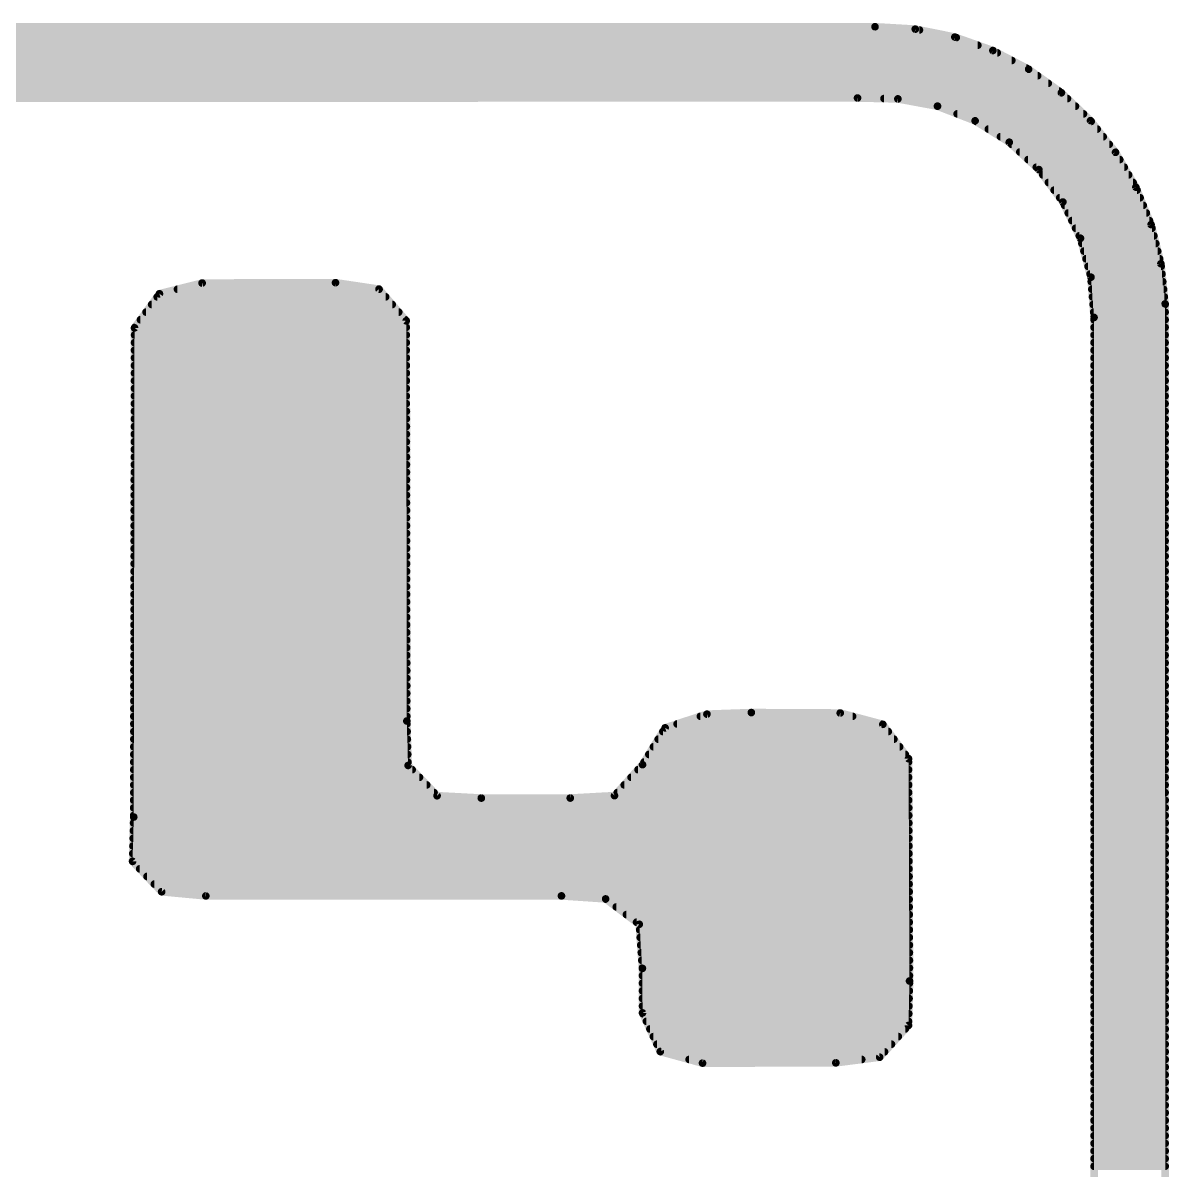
# Model space of a CAD drawing. Extents: x 37.9 to 63.7, y 29.1 to 56.
# Drawn here: x 44.222 to 45.725, y 50.555 to 52.059 of the extents above; entities that cross this region are included whole.
import ezdxf

# ---------------------------------------------------------------- set-up
doc = ezdxf.new("R2010")
doc.units = 0
doc.layers.add('21', color=251, linetype='CONTINUOUS')

msp = doc.modelspace()

# ---------------------------------------------------------------- linework, layer by layer
at = {"layer": '21', "const_width": 0.01}
for points in [[(43.0489, 52.05), (45.3977, 52.05)], [(45.3394, 52.0542), (43.1147, 52.0542)], [(45.3922, 52.0511), (45.3394, 52.0542)], [(45.4441, 52.0407), (45.3922, 52.0511)], [(45.494, 52.023), (45.4441, 52.0407)], [(42.9689, 52.03), (45.4743, 52.03)], [(42.9998, 52.04), (45.446, 52.04)], [(42.9451, 52.02), (45.4998, 52.02)], [(45.5409, 51.9985), (45.494, 52.023)], [(42.9062, 52), (45.5381, 52)], [(42.9246, 52.01), (45.5189, 52.01)], [(45.5839, 51.9677), (45.5409, 51.9985)], [(42.8914, 51.99), (45.5528, 51.99)], [(42.8633, 51.97), (45.5807, 51.97)], [(42.8766, 51.98), (45.5667, 51.98)], [(45.6222, 51.9311), (45.5839, 51.9677)], [(43.0917, 51.9606), (45.3165, 51.9608)], [(45.3165, 51.9608), (45.3694, 51.9596)], [(45.3512, 51.96), (45.5919, 51.96)], [(45.3694, 51.9596), (45.4214, 51.95)], [(45.4214, 51.95), (45.4707, 51.9309)], [(45.4215, 51.95), (45.6024, 51.95)], [(45.4472, 51.94), (45.6129, 51.94)], [(45.4707, 51.9309), (45.5155, 51.9028)], [(45.4721, 51.93), (45.623, 51.93)], [(45.655, 51.8895), (45.6222, 51.9311)], [(45.4881, 51.92), (45.6309, 51.92)], [(45.504, 51.91), (45.6388, 51.91)], [(45.5155, 51.9028), (45.5544, 51.8669)], [(45.5186, 51.9), (45.6467, 51.9)], [(45.5294, 51.89), (45.6546, 51.89)], [(45.5402, 51.88), (45.6605, 51.88)], [(45.6816, 51.8438), (45.655, 51.8895)], [(45.551, 51.87), (45.6664, 51.87)], [(45.5544, 51.8669), (45.5859, 51.8244)], [(45.5595, 51.86), (45.6722, 51.86)], [(45.5669, 51.85), (45.678, 51.85)], [(45.5744, 51.84), (45.6832, 51.84)], [(45.5818, 51.83), (45.6872, 51.83)], [(45.7016, 51.7948), (45.6816, 51.8438)], [(45.5859, 51.8244), (45.6089, 51.7768)], [(45.5881, 51.82), (45.6913, 51.82)], [(45.5929, 51.81), (45.6954, 51.81)], [(45.5977, 51.8), (45.6995, 51.8)], [(45.6026, 51.79), (45.7028, 51.79)], [(45.7145, 51.7435), (45.7016, 51.7948)], [(45.6074, 51.78), (45.7053, 51.78)], [(45.6089, 51.7768), (45.6227, 51.7258)], [(45.6108, 51.77), (45.7078, 51.77)], [(45.6135, 51.76), (45.7103, 51.76)], [(45.6162, 51.75), (45.7128, 51.75)], [(45.6189, 51.74), (45.7148, 51.74)], [(45.72, 51.6908), (45.7145, 51.7435)], [(45.6216, 51.73), (45.7159, 51.73)], [(45.6227, 51.7258), (45.6268, 51.673)], [(44.4566, 51.7181), (44.4007, 51.7041)], [(44.4243, 51.71), (44.6888, 51.71)], [(44.6316, 51.7186), (44.4566, 51.7181)], [(44.6887, 51.7101), (44.6316, 51.7186)], [(44.7244, 51.6686), (44.6887, 51.7101)], [(45.6231, 51.72), (45.7169, 51.72)], [(45.6239, 51.71), (45.718, 51.71)], [(44.4007, 51.7041), (44.368, 51.6594)], [(44.3977, 51.7), (44.6974, 51.7)], [(45.6247, 51.7), (45.719, 51.7)], [(44.3831, 51.68), (44.7146, 51.68)], [(44.3904, 51.69), (44.706, 51.69)], [(45.6255, 51.69), (45.72, 51.69)], [(45.6263, 51.68), (45.72, 51.68)], [(45.7202, 49.4131), (45.72, 51.6908)], [(44.3757, 51.67), (44.7232, 51.67)], [(44.7252, 51.1438), (44.7244, 51.6686)], [(45.6268, 51.673), (45.6268, 49.4483)], [(45.6268, 51.67), (45.72, 51.67)], [(44.368, 51.6594), (44.3669, 51.0179)], [(44.368, 51.65), (44.7244, 51.65)], [(44.3684, 51.66), (44.7244, 51.66)], [(45.6268, 51.66), (45.72, 51.66)], [(45.6268, 51.65), (45.72, 51.65)], [(44.3679, 51.64), (44.7244, 51.64)], [(45.6268, 51.64), (45.72, 51.64)], [(44.3679, 51.63), (44.7244, 51.63)], [(44.3679, 51.62), (44.7245, 51.62)], [(45.6268, 51.63), (45.72, 51.63)], [(45.6268, 51.62), (45.72, 51.62)], [(44.3679, 51.61), (44.7245, 51.61)], [(45.6268, 51.61), (45.72, 51.61)], [(44.3679, 51.6), (44.7245, 51.6)], [(44.3679, 51.59), (44.7245, 51.59)], [(45.6268, 51.6), (45.72, 51.6)], [(45.6268, 51.59), (45.72, 51.59)], [(44.3678, 51.58), (44.7245, 51.58)], [(45.6268, 51.58), (45.72, 51.58)], [(44.3678, 51.57), (44.7245, 51.57)], [(44.3678, 51.56), (44.7245, 51.56)], [(45.6268, 51.57), (45.72, 51.57)], [(45.6268, 51.56), (45.72, 51.56)], [(44.3678, 51.55), (44.7246, 51.55)], [(45.6268, 51.55), (45.72, 51.55)], [(44.3678, 51.54), (44.7246, 51.54)], [(44.3678, 51.53), (44.7246, 51.53)], [(45.6268, 51.54), (45.72, 51.54)], [(45.6268, 51.53), (45.72, 51.53)], [(44.3677, 51.52), (44.7246, 51.52)], [(45.6268, 51.52), (45.72, 51.52)], [(44.3677, 51.51), (44.7246, 51.51)], [(44.3677, 51.5), (44.7246, 51.5)], [(45.6268, 51.51), (45.72, 51.51)], [(45.6268, 51.5), (45.72, 51.5)], [(44.3677, 51.49), (44.7247, 51.49)], [(45.6268, 51.49), (45.72, 51.49)], [(44.3677, 51.48), (44.7247, 51.48)], [(44.3677, 51.47), (44.7247, 51.47)], [(45.6268, 51.48), (45.72, 51.48)], [(45.6268, 51.47), (45.72, 51.47)], [(44.3676, 51.46), (44.7247, 51.46)], [(45.6268, 51.46), (45.72, 51.46)], [(44.3676, 51.45), (44.7247, 51.45)], [(44.3676, 51.44), (44.7247, 51.44)], [(45.6268, 51.45), (45.72, 51.45)], [(45.6268, 51.44), (45.72, 51.44)], [(44.3676, 51.43), (44.7247, 51.43)], [(45.6268, 51.43), (45.72, 51.43)], [(44.3676, 51.42), (44.7248, 51.42)], [(44.3676, 51.41), (44.7248, 51.41)], [(45.6268, 51.42), (45.72, 51.42)], [(45.6268, 51.41), (45.72, 51.41)], [(44.3675, 51.4), (44.7248, 51.4)], [(45.6268, 51.4), (45.72, 51.4)], [(44.3675, 51.39), (44.7248, 51.39)], [(44.3675, 51.38), (44.7248, 51.38)], [(45.6268, 51.39), (45.72, 51.39)], [(45.6268, 51.38), (45.72, 51.38)], [(44.3675, 51.37), (44.7248, 51.37)], [(45.6268, 51.37), (45.72, 51.37)], [(44.3675, 51.36), (44.7248, 51.36)], [(44.3675, 51.35), (44.7249, 51.35)], [(45.6268, 51.36), (45.72, 51.36)], [(45.6268, 51.35), (45.72, 51.35)], [(44.3674, 51.34), (44.7249, 51.34)], [(45.6268, 51.34), (45.72, 51.34)], [(44.3674, 51.33), (44.7249, 51.33)], [(44.3674, 51.32), (44.7249, 51.32)], [(45.6268, 51.33), (45.72, 51.33)], [(45.6268, 51.32), (45.72, 51.32)], [(44.3674, 51.31), (44.7249, 51.31)], [(45.6268, 51.31), (45.72, 51.31)], [(44.3674, 51.3), (44.7249, 51.3)], [(44.3674, 51.29), (44.7249, 51.29)], [(45.6268, 51.3), (45.72, 51.3)], [(45.6268, 51.29), (45.72, 51.29)], [(44.3673, 51.28), (44.725, 51.28)], [(45.6268, 51.28), (45.72, 51.28)], [(44.3673, 51.27), (44.725, 51.27)], [(44.3673, 51.26), (44.725, 51.26)], [(45.6268, 51.27), (45.72, 51.27)], [(45.6268, 51.26), (45.72, 51.26)], [(44.3673, 51.25), (44.725, 51.25)], [(45.6268, 51.25), (45.72, 51.25)], [(44.3673, 51.24), (44.725, 51.24)], [(44.3673, 51.23), (44.725, 51.23)], [(45.6268, 51.24), (45.72, 51.24)], [(45.6268, 51.23), (45.72, 51.23)], [(44.3672, 51.22), (44.7251, 51.22)], [(45.6268, 51.22), (45.72, 51.22)], [(44.3672, 51.21), (44.7251, 51.21)], [(44.3672, 51.2), (44.7251, 51.2)], [(45.6268, 51.21), (45.72, 51.21)], [(45.6268, 51.2), (45.72, 51.2)], [(44.3672, 51.19), (44.7251, 51.19)], [(45.6268, 51.19), (45.72, 51.19)], [(44.3672, 51.18), (44.7251, 51.18)], [(44.3672, 51.17), (44.7251, 51.17)], [(45.6268, 51.18), (45.72, 51.18)], [(45.6268, 51.17), (45.72, 51.17)], [(44.3671, 51.16), (44.7251, 51.16)], [(45.1772, 51.1549), (45.1189, 51.1528)], [(45.2938, 51.1543), (45.1772, 51.1549)], [(45.3497, 51.1394), (45.2938, 51.1543)], [(45.6268, 51.16), (45.72, 51.16)], [(44.3671, 51.15), (44.7252, 51.15)], [(44.3671, 51.14), (44.7253, 51.14)], [(44.7269, 51.0856), (44.7252, 51.1438)], [(45.1189, 51.1528), (45.0641, 51.1349)], [(45.0798, 51.14), (45.3475, 51.14)], [(45.1103, 51.15), (45.31, 51.15)], [(45.3834, 51.0944), (45.3497, 51.1394)], [(45.6268, 51.15), (45.72, 51.15)], [(45.6268, 51.14), (45.72, 51.14)], [(44.3671, 51.13), (44.7256, 51.13)], [(45.0641, 51.1349), (45.0344, 51.0866)], [(45.0611, 51.13), (45.3568, 51.13)], [(45.6268, 51.13), (45.72, 51.13)], [(44.367, 51.11), (44.7262, 51.11)], [(44.3671, 51.12), (44.7259, 51.12)], [(45.0488, 51.11), (45.3717, 51.11)], [(45.055, 51.12), (45.3642, 51.12)], [(45.6268, 51.12), (45.72, 51.12)], [(45.6268, 51.11), (45.72, 51.11)], [(44.367, 51.1), (44.7264, 51.1)], [(45.0427, 51.1), (45.3792, 51.1)], [(45.3847, 50.8029), (45.3834, 51.0944)], [(45.6268, 51.1), (45.72, 51.1)], [(44.367, 51.09), (44.7267, 51.09)], [(44.367, 51.08), (44.7322, 51.08)], [(44.7649, 51.0459), (44.7269, 51.0856)], [(45.0344, 51.0866), (44.9977, 51.046)], [(45.0285, 51.08), (45.3835, 51.08)], [(45.0365, 51.09), (45.3834, 51.09)], [(45.6268, 51.09), (45.72, 51.09)], [(45.6268, 51.08), (45.72, 51.08)], [(44.367, 51.07), (44.7418, 51.07)], [(45.0194, 51.07), (45.3835, 51.07)], [(45.6268, 51.07), (45.72, 51.07)], [(44.367, 51.06), (44.7513, 51.06)], [(44.367, 51.05), (44.7609, 51.05)], [(45.0013, 51.05), (45.3836, 51.05)], [(45.0104, 51.06), (45.3836, 51.06)], [(45.6268, 51.06), (45.72, 51.06)], [(45.6268, 51.05), (45.72, 51.05)], [(44.3669, 51.04), (45.3836, 51.04)], [(44.8229, 51.0428), (44.7649, 51.0459)], [(44.9396, 51.0428), (44.8229, 51.0428)], [(44.9977, 51.046), (44.9396, 51.0428)], [(45.6268, 51.04), (45.7201, 51.04)], [(44.3669, 51.0179), (44.3654, 50.9597)], [(44.3669, 51.03), (45.3837, 51.03)], [(44.3669, 51.02), (45.3837, 51.02)], [(45.6268, 51.03), (45.7201, 51.03)], [(45.6268, 51.02), (45.7201, 51.02)], [(44.3667, 51.01), (45.3838, 51.01)], [(45.6268, 51.01), (45.7201, 51.01)], [(44.3662, 50.99), (45.3839, 50.99)], [(44.3664, 51), (45.3838, 51)], [(45.6268, 51), (45.7201, 51)], [(45.6268, 50.99), (45.7201, 50.99)], [(44.3659, 50.98), (45.3839, 50.98)], [(45.6268, 50.98), (45.7201, 50.98)], [(44.3654, 50.96), (45.384, 50.96)], [(44.3654, 50.9597), (44.4036, 50.9199)], [(44.3657, 50.97), (45.3839, 50.97)], [(45.6268, 50.97), (45.7201, 50.97)], [(45.6268, 50.96), (45.7201, 50.96)], [(44.3747, 50.95), (45.384, 50.95)], [(45.6268, 50.95), (45.7201, 50.95)], [(44.3843, 50.94), (45.3841, 50.94)], [(44.3939, 50.93), (45.3841, 50.93)], [(45.6268, 50.94), (45.7201, 50.94)], [(45.6268, 50.93), (45.7201, 50.93)], [(44.4035, 50.92), (45.3842, 50.92)], [(44.4036, 50.9199), (44.4615, 50.9145)], [(44.4615, 50.9145), (44.9281, 50.9145)], [(44.9281, 50.9145), (44.986, 50.9106)], [(45.6268, 50.92), (45.7201, 50.92)], [(44.986, 50.9106), (45.0301, 50.8773)], [(44.9868, 50.91), (45.3842, 50.91)], [(45, 50.9), (45.3842, 50.9)], [(45.6268, 50.91), (45.7201, 50.91)], [(45.6268, 50.9), (45.7201, 50.9)], [(45.0133, 50.89), (45.3843, 50.89)], [(45.6268, 50.89), (45.7201, 50.89)], [(45.0266, 50.88), (45.3843, 50.88)], [(45.0301, 50.8773), (45.0343, 50.8194)], [(45.0307, 50.87), (45.3844, 50.87)], [(45.6268, 50.88), (45.7201, 50.88)], [(45.6268, 50.87), (45.7201, 50.87)], [(45.0314, 50.86), (45.3844, 50.86)], [(45.6268, 50.86), (45.7201, 50.86)], [(45.0321, 50.85), (45.3845, 50.85)], [(45.0328, 50.84), (45.3845, 50.84)], [(45.6268, 50.85), (45.7201, 50.85)], [(45.6268, 50.84), (45.7201, 50.84)], [(45.0335, 50.83), (45.3846, 50.83)], [(45.6268, 50.83), (45.7201, 50.83)], [(45.0342, 50.82), (45.3846, 50.82)], [(45.0343, 50.8194), (45.0344, 50.7611)], [(45.0343, 50.81), (45.3846, 50.81)], [(45.6268, 50.82), (45.7201, 50.82)], [(45.6268, 50.81), (45.7201, 50.81)], [(45.0343, 50.8), (45.3846, 50.8)], [(45.3833, 50.7446), (45.3847, 50.8029)], [(45.6268, 50.8), (45.7201, 50.8)], [(45.0343, 50.79), (45.3844, 50.79)], [(45.0343, 50.78), (45.3841, 50.78)], [(45.6268, 50.79), (45.7201, 50.79)], [(45.6268, 50.78), (45.7201, 50.78)], [(45.0344, 50.77), (45.3839, 50.77)], [(45.6268, 50.77), (45.7201, 50.77)], [(45.0344, 50.7611), (45.0577, 50.7104)], [(45.0349, 50.76), (45.3837, 50.76)], [(45.0395, 50.75), (45.3834, 50.75)], [(45.6268, 50.76), (45.7201, 50.76)], [(45.6268, 50.75), (45.7201, 50.75)], [(45.0441, 50.74), (45.3791, 50.74)], [(45.3455, 50.703), (45.3833, 50.7446)], [(45.6268, 50.74), (45.7201, 50.74)], [(45.0487, 50.73), (45.37, 50.73)], [(45.0533, 50.72), (45.361, 50.72)], [(45.6268, 50.73), (45.7201, 50.73)], [(45.6268, 50.72), (45.7201, 50.72)], [(45.0577, 50.7104), (45.1131, 50.6952)], [(45.0592, 50.71), (45.3519, 50.71)], [(45.288, 50.6956), (45.3455, 50.703)], [(45.6268, 50.71), (45.7201, 50.71)], [(45.0956, 50.7), (45.322, 50.7)], [(45.1131, 50.6952), (45.288, 50.6956)], [(45.6268, 50.7), (45.7201, 50.7)], [(45.6268, 50.69), (45.7201, 50.69)], [(45.6268, 50.68), (45.7201, 50.68)], [(45.6268, 50.67), (45.7201, 50.67)], [(45.6268, 50.66), (45.7201, 50.66)], [(45.6268, 50.65), (45.7201, 50.65)], [(45.6268, 50.64), (45.7201, 50.64)], [(45.6268, 50.63), (45.7201, 50.63)], [(45.6268, 50.62), (45.7201, 50.62)], [(45.6268, 50.61), (45.7201, 50.61)], [(45.6268, 50.6), (45.7201, 50.6)], [(45.6268, 50.59), (45.7201, 50.59)], [(45.6268, 50.58), (45.7201, 50.58)], [(45.6268, 50.57), (45.7201, 50.57)], [(45.6268, 50.56), (45.7201, 50.56)]]:
    msp.add_lwpolyline(points, dxfattribs=at)
at = {"layer": '21', "const_width": 0.005}
for points in [[(45.3396, 52.0567, 1), (45.3393, 52.0517)], [(45.3394, 52.0517, 1), (45.3394, 52.0567)], [(45.3927, 52.0536, 1), (45.3918, 52.0486)], [(45.3921, 52.0486, 1), (45.3924, 52.0536)], [(45.3977, 52.0475, 1), (45.3977, 52.0525)], [(45.445, 52.043, 1), (45.4433, 52.0383)], [(45.4436, 52.0382, 1), (45.4446, 52.0431)], [(45.446, 52.0375, 1), (45.446, 52.0425)], [(45.4743, 52.0275, 1), (45.4743, 52.0325)], [(45.4952, 52.0252, 1), (45.4929, 52.0208)], [(45.4932, 52.0207, 1), (45.4949, 52.0254)], [(45.4998, 52.0175, 1), (45.4998, 52.0225)], [(45.5189, 52.0075, 1), (45.5189, 52.0125)], [(45.5381, 51.9975, 1), (45.5381, 52.0025)], [(45.5424, 52.0005, 1), (45.5395, 51.9965)], [(45.5398, 51.9963, 1), (45.5421, 52.0007)], [(45.5528, 51.9875, 1), (45.5528, 51.9925)], [(45.5667, 51.9775, 1), (45.5667, 51.9825)], [(45.5807, 51.9675, 1), (45.5807, 51.9725)], [(45.5857, 51.9695, 1), (45.5822, 51.9658)], [(45.5825, 51.9656, 1), (45.5854, 51.9697)], [(45.3165, 51.9633, 1), (45.3164, 51.9583)], [(45.3165, 51.9583, 1), (45.3165, 51.9633)], [(45.3512, 51.9625, 1), (45.3512, 51.9575)], [(45.3699, 51.9621, 1), (45.369, 51.9571)], [(45.3694, 51.9571, 1), (45.3695, 51.9621)], [(45.5919, 51.9575, 1), (45.5919, 51.9625)], [(45.4223, 51.9524, 1), (45.4205, 51.9477)], [(45.4215, 51.9525, 1), (45.4215, 51.9475)], [(45.421, 51.9476, 1), (45.4219, 51.9525)], [(45.4472, 51.9425, 1), (45.4472, 51.9375)], [(45.6024, 51.9475, 1), (45.6024, 51.9525)], [(45.6129, 51.9375, 1), (45.6129, 51.9425)], [(45.4721, 51.933, 1), (45.4694, 51.9287)], [(45.4721, 51.9325, 1), (45.4721, 51.9275)], [(45.4698, 51.9285, 1), (45.4716, 51.9332)], [(45.6242, 51.9326, 1), (45.6202, 51.9295)], [(45.6205, 51.9293, 1), (45.6239, 51.9329)], [(45.623, 51.9275, 1), (45.623, 51.9325)], [(45.4881, 51.9225, 1), (45.4881, 51.9175)], [(45.504, 51.9125, 1), (45.504, 51.9075)], [(45.6309, 51.9175, 1), (45.6309, 51.9225)], [(45.6388, 51.9075, 1), (45.6388, 51.9125)], [(45.5172, 51.9046, 1), (45.5138, 51.901)], [(45.5142, 51.9007, 1), (45.5169, 51.9049)], [(45.5186, 51.9025, 1), (45.5186, 51.8975)], [(45.6467, 51.8975, 1), (45.6467, 51.9025)], [(45.5294, 51.8925, 1), (45.5294, 51.8875)], [(45.5402, 51.8825, 1), (45.5402, 51.8775)], [(45.6571, 51.8908, 1), (45.6528, 51.8883)], [(45.653, 51.888, 1), (45.6569, 51.8911)], [(45.6546, 51.8875, 1), (45.6546, 51.8925)], [(45.6605, 51.8775, 1), (45.6605, 51.8825)], [(45.551, 51.8725, 1), (45.551, 51.8675)], [(45.5564, 51.8684, 1), (45.5524, 51.8654)], [(45.5527, 51.8651, 1), (45.5561, 51.8687)], [(45.5595, 51.8625, 1), (45.5595, 51.8575)], [(45.6664, 51.8675, 1), (45.6664, 51.8725)], [(45.6722, 51.8575, 1), (45.6722, 51.8625)], [(45.5669, 51.8525, 1), (45.5669, 51.8475)], [(45.678, 51.8475, 1), (45.678, 51.8525)], [(45.5744, 51.8425, 1), (45.5744, 51.8375)], [(45.5818, 51.8325, 1), (45.5818, 51.8275)], [(45.6839, 51.8448, 1), (45.6793, 51.8429)], [(45.6795, 51.8426, 1), (45.6838, 51.8451)], [(45.6832, 51.8375, 1), (45.6832, 51.8425)], [(45.6872, 51.8275, 1), (45.6872, 51.8325)], [(45.5882, 51.8255, 1), (45.5837, 51.8234)], [(45.5839, 51.823, 1), (45.5879, 51.8259)], [(45.5881, 51.8225, 1), (45.5881, 51.8175)], [(45.6913, 51.8175, 1), (45.6913, 51.8225)], [(45.5929, 51.8125, 1), (45.5929, 51.8075)], [(45.5977, 51.8025, 1), (45.5977, 51.7975)], [(45.6954, 51.8075, 1), (45.6954, 51.8125)], [(45.6995, 51.7975, 1), (45.6995, 51.8025)], [(45.6026, 51.7925, 1), (45.6026, 51.7875)], [(45.704, 51.7954, 1), (45.6992, 51.7942)], [(45.6993, 51.7939, 1), (45.7039, 51.7957)], [(45.7028, 51.7875, 1), (45.7028, 51.7925)], [(45.6074, 51.7825, 1), (45.6074, 51.7775)], [(45.6114, 51.7775, 1), (45.6065, 51.7762)], [(45.6067, 51.7757, 1), (45.6112, 51.7779)], [(45.6108, 51.7725, 1), (45.6108, 51.7675)], [(45.7053, 51.7775, 1), (45.7053, 51.7825)], [(45.7078, 51.7675, 1), (45.7078, 51.7725)], [(45.6135, 51.7625, 1), (45.6135, 51.7575)], [(45.7103, 51.7575, 1), (45.7103, 51.7625)], [(45.6162, 51.7525, 1), (45.6162, 51.7475)], [(45.6189, 51.7425, 1), (45.6189, 51.7375)], [(45.7169, 51.7437, 1), (45.712, 51.7432)], [(45.712, 51.7429, 1), (45.7169, 51.7441)], [(45.7128, 51.7475, 1), (45.7128, 51.7525)], [(45.7148, 51.7375, 1), (45.7148, 51.7425)], [(45.6216, 51.7325, 1), (45.6216, 51.7275)], [(45.6252, 51.726, 1), (45.6202, 51.7256)], [(45.7159, 51.7275, 1), (45.7159, 51.7325)], [(44.4243, 51.7125, 1), (44.4243, 51.7075)], [(44.4566, 51.7206, 1), (44.4566, 51.7156)], [(44.4573, 51.7157, 1), (44.456, 51.7206)], [(44.632, 51.721, 1), (44.6312, 51.7161)], [(44.6316, 51.7161, 1), (44.6316, 51.7211)], [(44.6906, 51.7118, 1), (44.6868, 51.7085)], [(44.6883, 51.7077, 1), (44.6891, 51.7126)], [(44.6888, 51.7075, 1), (44.6888, 51.7125)], [(45.6203, 51.7251, 1), (45.6251, 51.7264)], [(45.6231, 51.7225, 1), (45.6231, 51.7175)], [(45.6239, 51.7125, 1), (45.6239, 51.7075)], [(45.7169, 51.7175, 1), (45.7169, 51.7225)], [(45.718, 51.7075, 1), (45.718, 51.7125)], [(44.3977, 51.7025, 1), (44.3977, 51.6975)], [(44.4, 51.7065, 1), (44.4013, 51.7016)], [(44.4027, 51.7026, 1), (44.3986, 51.7055)], [(44.6974, 51.6975, 1), (44.6974, 51.7025)], [(45.6247, 51.7025, 1), (45.6247, 51.6975)], [(45.719, 51.6975, 1), (45.719, 51.7025)], [(44.3831, 51.6825, 1), (44.3831, 51.6775)], [(44.3904, 51.6925, 1), (44.3904, 51.6875)], [(44.706, 51.6875, 1), (44.706, 51.6925)], [(44.7146, 51.6775, 1), (44.7146, 51.6825)], [(45.6255, 51.6925, 1), (45.6255, 51.6875)], [(45.6263, 51.6825, 1), (45.6263, 51.6775)], [(45.7225, 51.6908, 1), (45.7175, 51.6908)], [(45.7175, 51.6906, 1), (45.7225, 51.6911)], [(45.72, 51.6875, 1), (45.72, 51.6925)], [(45.72, 51.6775, 1), (45.72, 51.6825)], [(44.3757, 51.6725, 1), (44.3757, 51.6675)], [(44.7269, 51.6686, 1), (44.7219, 51.6686)], [(44.7225, 51.667, 1), (44.7263, 51.6703)], [(44.7232, 51.6675, 1), (44.7232, 51.6725)], [(45.6293, 51.673, 1), (45.6243, 51.673)], [(45.6243, 51.6728, 1), (45.6293, 51.6732)], [(45.6268, 51.6725, 1), (45.6268, 51.6675)], [(45.72, 51.6675, 1), (45.72, 51.6725)], [(44.3659, 51.6608, 1), (44.37, 51.6579)], [(44.3705, 51.6594, 1), (44.3655, 51.6594)], [(44.368, 51.6525, 1), (44.368, 51.6475)], [(44.3684, 51.6625, 1), (44.3684, 51.6575)], [(44.7244, 51.6575, 1), (44.7244, 51.6625)], [(44.7244, 51.6475, 1), (44.7244, 51.6525)], [(45.6268, 51.6625, 1), (45.6268, 51.6575)], [(45.6268, 51.6525, 1), (45.6268, 51.6475)], [(45.72, 51.6575, 1), (45.72, 51.6625)], [(45.72, 51.6475, 1), (45.72, 51.6525)], [(44.3679, 51.6425, 1), (44.3679, 51.6375)], [(44.7244, 51.6375, 1), (44.7244, 51.6425)], [(45.6268, 51.6425, 1), (45.6268, 51.6375)], [(45.72, 51.6375, 1), (45.72, 51.6425)], [(44.3679, 51.6325, 1), (44.3679, 51.6275)], [(44.3679, 51.6225, 1), (44.3679, 51.6175)], [(44.7244, 51.6275, 1), (44.7244, 51.6325)], [(44.7245, 51.6175, 1), (44.7245, 51.6225)], [(45.6268, 51.6325, 1), (45.6268, 51.6275)], [(45.6268, 51.6225, 1), (45.6268, 51.6175)], [(45.72, 51.6275, 1), (45.72, 51.6325)], [(45.72, 51.6175, 1), (45.72, 51.6225)], [(44.3679, 51.6125, 1), (44.3679, 51.6075)], [(44.7245, 51.6075, 1), (44.7245, 51.6125)], [(45.6268, 51.6125, 1), (45.6268, 51.6075)], [(45.72, 51.6075, 1), (45.72, 51.6125)], [(44.3679, 51.6025, 1), (44.3679, 51.5975)], [(44.3679, 51.5925, 1), (44.3679, 51.5875)], [(44.7245, 51.5975, 1), (44.7245, 51.6025)], [(44.7245, 51.5875, 1), (44.7245, 51.5925)], [(45.6268, 51.6025, 1), (45.6268, 51.5975)], [(45.6268, 51.5925, 1), (45.6268, 51.5875)], [(45.72, 51.5975, 1), (45.72, 51.6025)], [(45.72, 51.5875, 1), (45.72, 51.5925)], [(44.3678, 51.5825, 1), (44.3678, 51.5775)], [(44.7245, 51.5775, 1), (44.7245, 51.5825)], [(45.6268, 51.5825, 1), (45.6268, 51.5775)], [(45.72, 51.5775, 1), (45.72, 51.5825)], [(44.3678, 51.5725, 1), (44.3678, 51.5675)], [(44.3678, 51.5625, 1), (44.3678, 51.5575)], [(44.7245, 51.5675, 1), (44.7245, 51.5725)], [(44.7245, 51.5575, 1), (44.7245, 51.5625)], [(45.6268, 51.5725, 1), (45.6268, 51.5675)], [(45.6268, 51.5625, 1), (45.6268, 51.5575)], [(45.72, 51.5675, 1), (45.72, 51.5725)], [(45.72, 51.5575, 1), (45.72, 51.5625)], [(44.3678, 51.5525, 1), (44.3678, 51.5475)], [(44.7246, 51.5475, 1), (44.7246, 51.5525)], [(45.6268, 51.5525, 1), (45.6268, 51.5475)], [(45.72, 51.5475, 1), (45.72, 51.5525)], [(44.3678, 51.5425, 1), (44.3678, 51.5375)], [(44.3678, 51.5325, 1), (44.3678, 51.5275)], [(44.7246, 51.5375, 1), (44.7246, 51.5425)], [(44.7246, 51.5275, 1), (44.7246, 51.5325)], [(45.6268, 51.5425, 1), (45.6268, 51.5375)], [(45.6268, 51.5325, 1), (45.6268, 51.5275)], [(45.72, 51.5375, 1), (45.72, 51.5425)], [(45.72, 51.5275, 1), (45.72, 51.5325)], [(44.3677, 51.5225, 1), (44.3677, 51.5175)], [(44.7246, 51.5175, 1), (44.7246, 51.5225)], [(45.6268, 51.5225, 1), (45.6268, 51.5175)], [(45.72, 51.5175, 1), (45.72, 51.5225)], [(44.3677, 51.5125, 1), (44.3677, 51.5075)], [(44.3677, 51.5025, 1), (44.3677, 51.4975)], [(44.7246, 51.5075, 1), (44.7246, 51.5125)], [(44.7246, 51.4975, 1), (44.7246, 51.5025)], [(45.6268, 51.5125, 1), (45.6268, 51.5075)], [(45.6268, 51.5025, 1), (45.6268, 51.4975)], [(45.72, 51.5075, 1), (45.72, 51.5125)], [(45.72, 51.4975, 1), (45.72, 51.5025)], [(44.3677, 51.4925, 1), (44.3677, 51.4875)], [(44.7247, 51.4875, 1), (44.7247, 51.4925)], [(45.6268, 51.4925, 1), (45.6268, 51.4875)], [(45.72, 51.4875, 1), (45.72, 51.4925)], [(44.3677, 51.4825, 1), (44.3677, 51.4775)], [(44.3677, 51.4725, 1), (44.3677, 51.4675)], [(44.7247, 51.4775, 1), (44.7247, 51.4825)], [(44.7247, 51.4675, 1), (44.7247, 51.4725)], [(45.6268, 51.4825, 1), (45.6268, 51.4775)], [(45.6268, 51.4725, 1), (45.6268, 51.4675)], [(45.72, 51.4775, 1), (45.72, 51.4825)], [(45.72, 51.4675, 1), (45.72, 51.4725)], [(44.3676, 51.4625, 1), (44.3676, 51.4575)], [(44.7247, 51.4575, 1), (44.7247, 51.4625)], [(45.6268, 51.4625, 1), (45.6268, 51.4575)], [(45.72, 51.4575, 1), (45.72, 51.4625)], [(44.3676, 51.4525, 1), (44.3676, 51.4475)], [(44.3676, 51.4425, 1), (44.3676, 51.4375)], [(44.7247, 51.4475, 1), (44.7247, 51.4525)], [(44.7247, 51.4375, 1), (44.7247, 51.4425)], [(45.6268, 51.4525, 1), (45.6268, 51.4475)], [(45.6268, 51.4425, 1), (45.6268, 51.4375)], [(45.72, 51.4475, 1), (45.72, 51.4525)], [(45.72, 51.4375, 1), (45.72, 51.4425)], [(44.3676, 51.4325, 1), (44.3676, 51.4275)], [(44.7247, 51.4275, 1), (44.7247, 51.4325)], [(45.6268, 51.4325, 1), (45.6268, 51.4275)], [(45.72, 51.4275, 1), (45.72, 51.4325)], [(44.3676, 51.4225, 1), (44.3676, 51.4175)], [(44.3676, 51.4125, 1), (44.3676, 51.4075)], [(44.7248, 51.4175, 1), (44.7248, 51.4225)], [(44.7248, 51.4075, 1), (44.7248, 51.4125)], [(45.6268, 51.4225, 1), (45.6268, 51.4175)], [(45.6268, 51.4125, 1), (45.6268, 51.4075)], [(45.72, 51.4175, 1), (45.72, 51.4225)], [(45.72, 51.4075, 1), (45.72, 51.4125)], [(44.3675, 51.4025, 1), (44.3675, 51.3975)], [(44.7248, 51.3975, 1), (44.7248, 51.4025)], [(45.6268, 51.4025, 1), (45.6268, 51.3975)], [(45.72, 51.3975, 1), (45.72, 51.4025)], [(44.3675, 51.3925, 1), (44.3675, 51.3875)], [(44.3675, 51.3825, 1), (44.3675, 51.3775)], [(44.7248, 51.3875, 1), (44.7248, 51.3925)], [(44.7248, 51.3775, 1), (44.7248, 51.3825)], [(45.6268, 51.3925, 1), (45.6268, 51.3875)], [(45.6268, 51.3825, 1), (45.6268, 51.3775)], [(45.72, 51.3875, 1), (45.72, 51.3925)], [(45.72, 51.3775, 1), (45.72, 51.3825)], [(44.3675, 51.3725, 1), (44.3675, 51.3675)], [(44.7248, 51.3675, 1), (44.7248, 51.3725)], [(45.6268, 51.3725, 1), (45.6268, 51.3675)], [(45.72, 51.3675, 1), (45.72, 51.3725)], [(44.3675, 51.3625, 1), (44.3675, 51.3575)], [(44.3675, 51.3525, 1), (44.3675, 51.3475)], [(44.7248, 51.3575, 1), (44.7248, 51.3625)], [(44.7249, 51.3475, 1), (44.7249, 51.3525)], [(45.6268, 51.3625, 1), (45.6268, 51.3575)], [(45.6268, 51.3525, 1), (45.6268, 51.3475)], [(45.72, 51.3575, 1), (45.72, 51.3625)], [(45.72, 51.3475, 1), (45.72, 51.3525)], [(44.3674, 51.3425, 1), (44.3674, 51.3375)], [(44.7249, 51.3375, 1), (44.7249, 51.3425)], [(45.6268, 51.3425, 1), (45.6268, 51.3375)], [(45.72, 51.3375, 1), (45.72, 51.3425)], [(44.3674, 51.3325, 1), (44.3674, 51.3275)], [(44.3674, 51.3225, 1), (44.3674, 51.3175)], [(44.7249, 51.3275, 1), (44.7249, 51.3325)], [(44.7249, 51.3175, 1), (44.7249, 51.3225)], [(45.6268, 51.3325, 1), (45.6268, 51.3275)], [(45.6268, 51.3225, 1), (45.6268, 51.3175)], [(45.72, 51.3275, 1), (45.72, 51.3325)], [(45.72, 51.3175, 1), (45.72, 51.3225)], [(44.3674, 51.3125, 1), (44.3674, 51.3075)], [(44.7249, 51.3075, 1), (44.7249, 51.3125)], [(45.6268, 51.3125, 1), (45.6268, 51.3075)], [(45.72, 51.3075, 1), (45.72, 51.3125)], [(44.3674, 51.3025, 1), (44.3674, 51.2975)], [(44.3674, 51.2925, 1), (44.3674, 51.2875)], [(44.7249, 51.2975, 1), (44.7249, 51.3025)], [(44.7249, 51.2875, 1), (44.7249, 51.2925)], [(45.6268, 51.3025, 1), (45.6268, 51.2975)], [(45.6268, 51.2925, 1), (45.6268, 51.2875)], [(45.72, 51.2975, 1), (45.72, 51.3025)], [(45.72, 51.2875, 1), (45.72, 51.2925)], [(44.3673, 51.2825, 1), (44.3673, 51.2775)], [(44.725, 51.2775, 1), (44.725, 51.2825)], [(45.6268, 51.2825, 1), (45.6268, 51.2775)], [(45.72, 51.2775, 1), (45.72, 51.2825)], [(44.3673, 51.2725, 1), (44.3673, 51.2675)], [(44.3673, 51.2625, 1), (44.3673, 51.2575)], [(44.725, 51.2675, 1), (44.725, 51.2725)], [(44.725, 51.2575, 1), (44.725, 51.2625)], [(45.6268, 51.2725, 1), (45.6268, 51.2675)], [(45.6268, 51.2625, 1), (45.6268, 51.2575)], [(45.72, 51.2675, 1), (45.72, 51.2725)], [(45.72, 51.2575, 1), (45.72, 51.2625)], [(44.3673, 51.2525, 1), (44.3673, 51.2475)], [(44.725, 51.2475, 1), (44.725, 51.2525)], [(45.6268, 51.2525, 1), (45.6268, 51.2475)], [(45.72, 51.2475, 1), (45.72, 51.2525)], [(44.3673, 51.2425, 1), (44.3673, 51.2375)], [(44.3673, 51.2325, 1), (44.3673, 51.2275)], [(44.725, 51.2375, 1), (44.725, 51.2425)], [(44.725, 51.2275, 1), (44.725, 51.2325)], [(45.6268, 51.2425, 1), (45.6268, 51.2375)], [(45.6268, 51.2325, 1), (45.6268, 51.2275)], [(45.72, 51.2375, 1), (45.72, 51.2425)], [(45.72, 51.2275, 1), (45.72, 51.2325)], [(44.3672, 51.2225, 1), (44.3672, 51.2175)], [(44.7251, 51.2175, 1), (44.7251, 51.2225)], [(45.6268, 51.2225, 1), (45.6268, 51.2175)], [(45.72, 51.2175, 1), (45.72, 51.2225)], [(44.3672, 51.2125, 1), (44.3672, 51.2075)], [(44.3672, 51.2025, 1), (44.3672, 51.1975)], [(44.7251, 51.2075, 1), (44.7251, 51.2125)], [(44.7251, 51.1975, 1), (44.7251, 51.2025)], [(45.6268, 51.2125, 1), (45.6268, 51.2075)], [(45.6268, 51.2025, 1), (45.6268, 51.1975)], [(45.72, 51.2075, 1), (45.72, 51.2125)], [(45.72, 51.1975, 1), (45.72, 51.2025)], [(44.3672, 51.1925, 1), (44.3672, 51.1875)], [(44.7251, 51.1875, 1), (44.7251, 51.1925)], [(45.6268, 51.1925, 1), (45.6268, 51.1875)], [(45.72, 51.1875, 1), (45.72, 51.1925)], [(44.3672, 51.1825, 1), (44.3672, 51.1775)], [(44.3672, 51.1725, 1), (44.3672, 51.1675)], [(44.7251, 51.1775, 1), (44.7251, 51.1825)], [(44.7251, 51.1675, 1), (44.7251, 51.1725)], [(45.6268, 51.1825, 1), (45.6268, 51.1775)], [(45.6268, 51.1725, 1), (45.6268, 51.1675)], [(45.72, 51.1775, 1), (45.72, 51.1825)], [(45.72, 51.1675, 1), (45.72, 51.1725)], [(44.3671, 51.1625, 1), (44.3671, 51.1575)], [(44.7251, 51.1575, 1), (44.7251, 51.1625)], [(45.1772, 51.1574, 1), (45.1771, 51.1524)], [(45.1772, 51.1524, 1), (45.1771, 51.1574)], [(45.2944, 51.1567, 1), (45.2931, 51.1519)], [(45.2938, 51.1518, 1), (45.2938, 51.1568)], [(45.6268, 51.1625, 1), (45.6268, 51.1575)], [(45.72, 51.1575, 1), (45.72, 51.1625)], [(44.3671, 51.1525, 1), (44.3671, 51.1475)], [(44.3671, 51.1425, 1), (44.3671, 51.1375)], [(44.7277, 51.1439, 1), (44.7227, 51.1437)], [(44.7227, 51.1438, 1), (44.7277, 51.1438)], [(44.7252, 51.1475, 1), (44.7252, 51.1525)], [(44.7253, 51.1375, 1), (44.7253, 51.1425)], [(45.0798, 51.1425, 1), (45.0798, 51.1375)], [(45.1103, 51.1525, 1), (45.1103, 51.1475)], [(45.1188, 51.1553, 1), (45.119, 51.1503)], [(45.1197, 51.1505, 1), (45.1182, 51.1552)], [(45.31, 51.1475, 1), (45.31, 51.1525)], [(45.3517, 51.1409, 1), (45.3477, 51.1379)], [(45.3475, 51.1375, 1), (45.3475, 51.1425)], [(45.3491, 51.137, 1), (45.3503, 51.1418)], [(45.6268, 51.1525, 1), (45.6268, 51.1475)], [(45.6268, 51.1425, 1), (45.6268, 51.1375)], [(45.72, 51.1475, 1), (45.72, 51.1525)], [(45.72, 51.1375, 1), (45.72, 51.1425)], [(44.3671, 51.1325, 1), (44.3671, 51.1275)], [(44.7256, 51.1275, 1), (44.7256, 51.1325)], [(45.0611, 51.1325, 1), (45.0611, 51.1275)], [(45.0633, 51.1372, 1), (45.0649, 51.1325)], [(45.0662, 51.1336, 1), (45.062, 51.1362)], [(45.3568, 51.1275, 1), (45.3568, 51.1325)], [(45.6268, 51.1325, 1), (45.6268, 51.1275)], [(45.72, 51.1275, 1), (45.72, 51.1325)], [(44.367, 51.1125, 1), (44.367, 51.1075)], [(44.3671, 51.1225, 1), (44.3671, 51.1175)], [(44.7259, 51.1175, 1), (44.7259, 51.1225)], [(44.7262, 51.1075, 1), (44.7262, 51.1125)], [(45.0488, 51.1125, 1), (45.0488, 51.1075)], [(45.055, 51.1225, 1), (45.055, 51.1175)], [(45.3642, 51.1175, 1), (45.3642, 51.1225)], [(45.3717, 51.1075, 1), (45.3717, 51.1125)], [(45.6268, 51.1225, 1), (45.6268, 51.1175)], [(45.6268, 51.1125, 1), (45.6268, 51.1075)], [(45.72, 51.1175, 1), (45.72, 51.1225)], [(45.72, 51.1075, 1), (45.72, 51.1125)], [(44.367, 51.1025, 1), (44.367, 51.0975)], [(44.7264, 51.0975, 1), (44.7264, 51.1025)], [(45.0427, 51.1025, 1), (45.0427, 51.0975)], [(45.3792, 51.0975, 1), (45.3792, 51.1025)], [(45.3859, 51.0944, 1), (45.3809, 51.0944)], [(45.3814, 51.0929, 1), (45.3854, 51.0959)], [(45.6268, 51.1025, 1), (45.6268, 51.0975)], [(45.72, 51.0975, 1), (45.72, 51.1025)], [(44.367, 51.0925, 1), (44.367, 51.0875)], [(44.367, 51.0825, 1), (44.367, 51.0775)], [(44.7287, 51.0873, 1), (44.7251, 51.0839)], [(44.7244, 51.0855, 1), (44.7294, 51.0857)], [(44.7267, 51.0875, 1), (44.7267, 51.0925)], [(44.7322, 51.0775, 1), (44.7322, 51.0825)], [(45.0285, 51.0825, 1), (45.0285, 51.0775)], [(45.0323, 51.0879, 1), (45.0366, 51.0853)], [(45.0363, 51.0849, 1), (45.0326, 51.0882)], [(45.0365, 51.0925, 1), (45.0365, 51.0875)], [(45.3834, 51.0875, 1), (45.3834, 51.0925)], [(45.3835, 51.0775, 1), (45.3835, 51.0825)], [(45.6268, 51.0925, 1), (45.6268, 51.0875)], [(45.6268, 51.0825, 1), (45.6268, 51.0775)], [(45.72, 51.0875, 1), (45.72, 51.0925)], [(45.72, 51.0775, 1), (45.72, 51.0825)], [(44.367, 51.0725, 1), (44.367, 51.0675)], [(44.7418, 51.0675, 1), (44.7418, 51.0725)], [(45.0194, 51.0725, 1), (45.0194, 51.0675)], [(45.3835, 51.0675, 1), (45.3835, 51.0725)], [(45.6268, 51.0725, 1), (45.6268, 51.0675)], [(45.72, 51.0675, 1), (45.72, 51.0725)], [(44.367, 51.0625, 1), (44.367, 51.0575)], [(44.367, 51.0525, 1), (44.367, 51.0475)], [(44.7513, 51.0575, 1), (44.7513, 51.0625)], [(44.7609, 51.0475, 1), (44.7609, 51.0525)], [(45.0013, 51.0525, 1), (45.0013, 51.0475)], [(45.0104, 51.0625, 1), (45.0104, 51.0575)], [(45.3836, 51.0575, 1), (45.3836, 51.0625)], [(45.3836, 51.0475, 1), (45.3836, 51.0525)], [(45.6268, 51.0625, 1), (45.6268, 51.0575)], [(45.6268, 51.0525, 1), (45.6268, 51.0475)], [(45.72, 51.0575, 1), (45.72, 51.0625)], [(45.72, 51.0475, 1), (45.72, 51.0525)], [(44.3669, 51.0425, 1), (44.3669, 51.0375)], [(44.765, 51.0484, 1), (44.7647, 51.0434)], [(44.7631, 51.0441, 1), (44.7667, 51.0476)], [(44.8229, 51.0453, 1), (44.8229, 51.0403)], [(44.8228, 51.0403, 1), (44.8231, 51.0453)], [(44.9394, 51.0453, 1), (44.9397, 51.0403)], [(44.9396, 51.0403, 1), (44.9396, 51.0453)], [(44.9958, 51.0477, 1), (44.9995, 51.0443)], [(44.9978, 51.0435, 1), (44.9975, 51.0485)], [(45.3836, 51.0375, 1), (45.3836, 51.0425)], [(45.6268, 51.0425, 1), (45.6268, 51.0375)], [(45.7201, 51.0375, 1), (45.7201, 51.0425)], [(44.3669, 51.0325, 1), (44.3669, 51.0275)], [(44.3669, 51.0225, 1), (44.3669, 51.0175)], [(44.3694, 51.0179, 1), (44.3644, 51.018)], [(45.3837, 51.0275, 1), (45.3837, 51.0325)], [(45.3837, 51.0175, 1), (45.3837, 51.0225)], [(45.6268, 51.0325, 1), (45.6268, 51.0275)], [(45.6268, 51.0225, 1), (45.6268, 51.0175)], [(45.7201, 51.0275, 1), (45.7201, 51.0325)], [(45.7201, 51.0175, 1), (45.7201, 51.0225)], [(44.3667, 51.0125, 1), (44.3667, 51.0075)], [(44.3644, 51.0179, 1), (44.3694, 51.0179)], [(45.3838, 51.0075, 1), (45.3838, 51.0125)], [(45.6268, 51.0125, 1), (45.6268, 51.0075)], [(45.7201, 51.0075, 1), (45.7201, 51.0125)], [(44.3662, 50.9925, 1), (44.3662, 50.9875)], [(44.3664, 51.0025, 1), (44.3664, 50.9975)], [(45.3838, 50.9975, 1), (45.3838, 51.0025)], [(45.3839, 50.9875, 1), (45.3839, 50.9925)], [(45.6268, 51.0025, 1), (45.6268, 50.9975)], [(45.6268, 50.9925, 1), (45.6268, 50.9875)], [(45.7201, 50.9975, 1), (45.7201, 51.0025)], [(45.7201, 50.9875, 1), (45.7201, 50.9925)], [(44.3659, 50.9825, 1), (44.3659, 50.9775)], [(45.3839, 50.9775, 1), (45.3839, 50.9825)], [(45.6268, 50.9825, 1), (45.6268, 50.9775)], [(45.7201, 50.9775, 1), (45.7201, 50.9825)], [(44.3654, 50.9625, 1), (44.3654, 50.9575)], [(44.3672, 50.9615, 1), (44.3636, 50.958)], [(44.3657, 50.9725, 1), (44.3657, 50.9675)], [(45.3839, 50.9675, 1), (45.3839, 50.9725)], [(45.384, 50.9575, 1), (45.384, 50.9625)], [(45.6268, 50.9725, 1), (45.6268, 50.9675)], [(45.6268, 50.9625, 1), (45.6268, 50.9575)], [(45.7201, 50.9675, 1), (45.7201, 50.9725)], [(45.7201, 50.9575, 1), (45.7201, 50.9625)], [(44.3629, 50.9598, 1), (44.3679, 50.9597)], [(44.3747, 50.9525, 1), (44.3747, 50.9475)], [(45.384, 50.9475, 1), (45.384, 50.9525)], [(45.6268, 50.9525, 1), (45.6268, 50.9475)], [(45.7201, 50.9475, 1), (45.7201, 50.9525)], [(44.3843, 50.9425, 1), (44.3843, 50.9375)], [(44.3939, 50.9325, 1), (44.3939, 50.9275)], [(45.3841, 50.9375, 1), (45.3841, 50.9425)], [(45.3841, 50.9275, 1), (45.3841, 50.9325)], [(45.6268, 50.9425, 1), (45.6268, 50.9375)], [(45.6268, 50.9325, 1), (45.6268, 50.9275)], [(45.7201, 50.9375, 1), (45.7201, 50.9425)], [(45.7201, 50.9275, 1), (45.7201, 50.9325)], [(44.4035, 50.9225, 1), (44.4035, 50.9175)], [(44.4039, 50.9224, 1), (44.4034, 50.9174)], [(44.4018, 50.9182, 1), (44.4054, 50.9216)], [(44.4615, 50.917, 1), (44.4615, 50.912)], [(44.4613, 50.912, 1), (44.4618, 50.9169)], [(44.9282, 50.917, 1), (44.9279, 50.912)], [(44.9281, 50.912, 1), (44.9281, 50.917)], [(45.3842, 50.9175, 1), (45.3842, 50.9225)], [(45.6268, 50.9225, 1), (45.6268, 50.9175)], [(45.7201, 50.9175, 1), (45.7201, 50.9225)], [(44.9875, 50.9125, 1), (44.9845, 50.9086)], [(44.9868, 50.9125, 1), (44.9868, 50.9075)], [(44.9859, 50.9081, 1), (44.9862, 50.913)], [(45, 50.9025, 1), (45, 50.8975)], [(45.3842, 50.9075, 1), (45.3842, 50.9125)], [(45.3842, 50.8975, 1), (45.3842, 50.9025)], [(45.6268, 50.9125, 1), (45.6268, 50.9075)], [(45.6268, 50.9025, 1), (45.6268, 50.8975)], [(45.7201, 50.9075, 1), (45.7201, 50.9125)], [(45.7201, 50.8975, 1), (45.7201, 50.9025)], [(45.0133, 50.8925, 1), (45.0133, 50.8875)], [(45.3843, 50.8875, 1), (45.3843, 50.8925)], [(45.6268, 50.8925, 1), (45.6268, 50.8875)], [(45.7201, 50.8875, 1), (45.7201, 50.8925)], [(45.0266, 50.8825, 1), (45.0266, 50.8775)], [(45.0326, 50.8775, 1), (45.0277, 50.8771)], [(45.0307, 50.8725, 1), (45.0307, 50.8675)], [(45.0286, 50.8753, 1), (45.0317, 50.8793)], [(45.3843, 50.8775, 1), (45.3843, 50.8825)], [(45.3844, 50.8675, 1), (45.3844, 50.8725)], [(45.6268, 50.8825, 1), (45.6268, 50.8775)], [(45.6268, 50.8725, 1), (45.6268, 50.8675)], [(45.7201, 50.8775, 1), (45.7201, 50.8825)], [(45.7201, 50.8675, 1), (45.7201, 50.8725)], [(45.0314, 50.8625, 1), (45.0314, 50.8575)], [(45.3844, 50.8575, 1), (45.3844, 50.8625)], [(45.6268, 50.8625, 1), (45.6268, 50.8575)], [(45.7201, 50.8575, 1), (45.7201, 50.8625)], [(45.0321, 50.8525, 1), (45.0321, 50.8475)], [(45.0328, 50.8425, 1), (45.0328, 50.8375)], [(45.3845, 50.8475, 1), (45.3845, 50.8525)], [(45.3845, 50.8375, 1), (45.3845, 50.8425)], [(45.6268, 50.8525, 1), (45.6268, 50.8475)], [(45.6268, 50.8425, 1), (45.6268, 50.8375)], [(45.7201, 50.8475, 1), (45.7201, 50.8525)], [(45.7201, 50.8375, 1), (45.7201, 50.8425)], [(45.0335, 50.8325, 1), (45.0335, 50.8275)], [(45.3846, 50.8275, 1), (45.3846, 50.8325)], [(45.6268, 50.8325, 1), (45.6268, 50.8275)], [(45.7201, 50.8275, 1), (45.7201, 50.8325)], [(45.0342, 50.8225, 1), (45.0342, 50.8175)], [(45.0368, 50.8194, 1), (45.0318, 50.8194)], [(45.0318, 50.8192, 1), (45.0367, 50.8196)], [(45.0343, 50.8125, 1), (45.0343, 50.8075)], [(45.3846, 50.8175, 1), (45.3846, 50.8225)], [(45.3846, 50.8075, 1), (45.3846, 50.8125)], [(45.6268, 50.8225, 1), (45.6268, 50.8175)], [(45.6268, 50.8125, 1), (45.6268, 50.8075)], [(45.7201, 50.8175, 1), (45.7201, 50.8225)], [(45.7201, 50.8075, 1), (45.7201, 50.8125)], [(45.0343, 50.8025, 1), (45.0343, 50.7975)], [(45.3872, 50.8028, 1), (45.3822, 50.8029)], [(45.3822, 50.8029, 1), (45.3872, 50.8029)], [(45.3846, 50.7975, 1), (45.3846, 50.8025)], [(45.6268, 50.8025, 1), (45.6268, 50.7975)], [(45.7201, 50.7975, 1), (45.7201, 50.8025)], [(45.0343, 50.7925, 1), (45.0343, 50.7875)], [(45.0343, 50.7825, 1), (45.0343, 50.7775)], [(45.3841, 50.7775, 1), (45.3841, 50.7825)], [(45.3844, 50.7875, 1), (45.3844, 50.7925)], [(45.6268, 50.7925, 1), (45.6268, 50.7875)], [(45.6268, 50.7825, 1), (45.6268, 50.7775)], [(45.7201, 50.7875, 1), (45.7201, 50.7925)], [(45.7201, 50.7775, 1), (45.7201, 50.7825)], [(45.0344, 50.7725, 1), (45.0344, 50.7675)], [(45.3839, 50.7675, 1), (45.3839, 50.7725)], [(45.6268, 50.7725, 1), (45.6268, 50.7675)], [(45.7201, 50.7675, 1), (45.7201, 50.7725)], [(45.0367, 50.7621, 1), (45.0321, 50.76)], [(45.0319, 50.7611, 1), (45.0369, 50.7611)], [(45.0349, 50.7625, 1), (45.0349, 50.7575)], [(45.0395, 50.7525, 1), (45.0395, 50.7475)], [(45.3834, 50.7475, 1), (45.3834, 50.7525)], [(45.3837, 50.7575, 1), (45.3837, 50.7625)], [(45.6268, 50.7625, 1), (45.6268, 50.7575)], [(45.6268, 50.7525, 1), (45.6268, 50.7475)], [(45.7201, 50.7575, 1), (45.7201, 50.7625)], [(45.7201, 50.7475, 1), (45.7201, 50.7525)], [(45.0441, 50.7425, 1), (45.0441, 50.7375)], [(45.3791, 50.7375, 1), (45.3791, 50.7425)], [(45.3808, 50.7447, 1), (45.3858, 50.7445)], [(45.3852, 50.7429, 1), (45.3815, 50.7463)], [(45.6268, 50.7425, 1), (45.6268, 50.7375)], [(45.7201, 50.7375, 1), (45.7201, 50.7425)], [(45.0487, 50.7325, 1), (45.0487, 50.7275)], [(45.0533, 50.7225, 1), (45.0533, 50.7175)], [(45.361, 50.7175, 1), (45.361, 50.7225)], [(45.37, 50.7275, 1), (45.37, 50.7325)], [(45.6268, 50.7325, 1), (45.6268, 50.7275)], [(45.6268, 50.7225, 1), (45.6268, 50.7175)], [(45.7201, 50.7275, 1), (45.7201, 50.7325)], [(45.7201, 50.7175, 1), (45.7201, 50.7225)], [(45.0583, 50.7128, 1), (45.057, 50.708)], [(45.0554, 50.7094, 1), (45.06, 50.7115)], [(45.0592, 50.7125, 1), (45.0592, 50.7075)], [(45.3437, 50.7047, 1), (45.3474, 50.7013)], [(45.3458, 50.7006, 1), (45.3452, 50.7055)], [(45.3519, 50.7075, 1), (45.3519, 50.7125)], [(45.6268, 50.7125, 1), (45.6268, 50.7075)], [(45.7201, 50.7075, 1), (45.7201, 50.7125)], [(45.0956, 50.7025, 1), (45.0956, 50.6975)], [(45.1131, 50.6977, 1), (45.1131, 50.6927)], [(45.1125, 50.6928, 1), (45.1138, 50.6976)], [(45.2877, 50.6981, 1), (45.2884, 50.6931)], [(45.2881, 50.6931, 1), (45.288, 50.6981)], [(45.322, 50.6975, 1), (45.322, 50.7025)], [(45.6268, 50.7025, 1), (45.6268, 50.6975)], [(45.6268, 50.6925, 1), (45.6268, 50.6875)], [(45.7201, 50.6975, 1), (45.7201, 50.7025)], [(45.7201, 50.6875, 1), (45.7201, 50.6925)], [(45.6268, 50.6825, 1), (45.6268, 50.6775)], [(45.7201, 50.6775, 1), (45.7201, 50.6825)], [(45.6268, 50.6725, 1), (45.6268, 50.6675)], [(45.6268, 50.6625, 1), (45.6268, 50.6575)], [(45.7201, 50.6675, 1), (45.7201, 50.6725)], [(45.7201, 50.6575, 1), (45.7201, 50.6625)], [(45.6268, 50.6525, 1), (45.6268, 50.6475)], [(45.7201, 50.6475, 1), (45.7201, 50.6525)], [(45.6268, 50.6425, 1), (45.6268, 50.6375)], [(45.6268, 50.6325, 1), (45.6268, 50.6275)], [(45.7201, 50.6375, 1), (45.7201, 50.6425)], [(45.7201, 50.6275, 1), (45.7201, 50.6325)], [(45.6268, 50.6225, 1), (45.6268, 50.6175)], [(45.7201, 50.6175, 1), (45.7201, 50.6225)], [(45.6268, 50.6125, 1), (45.6268, 50.6075)], [(45.6268, 50.6025, 1), (45.6268, 50.5975)], [(45.7201, 50.6075, 1), (45.7201, 50.6125)], [(45.7201, 50.5975, 1), (45.7201, 50.6025)], [(45.6268, 50.5925, 1), (45.6268, 50.5875)], [(45.7201, 50.5875, 1), (45.7201, 50.5925)], [(45.6268, 50.5825, 1), (45.6268, 50.5775)], [(45.6268, 50.5725, 1), (45.6268, 50.5675)], [(45.7201, 50.5775, 1), (45.7201, 50.5825)], [(45.7201, 50.5675, 1), (45.7201, 50.5725)], [(45.6268, 50.5625, 1), (45.6268, 50.5575)], [(45.7201, 50.5575, 1), (45.7201, 50.5625)]]:
    msp.add_lwpolyline(points, format="xyb", dxfattribs=at)

doc.saveas('drawing.dxf')
